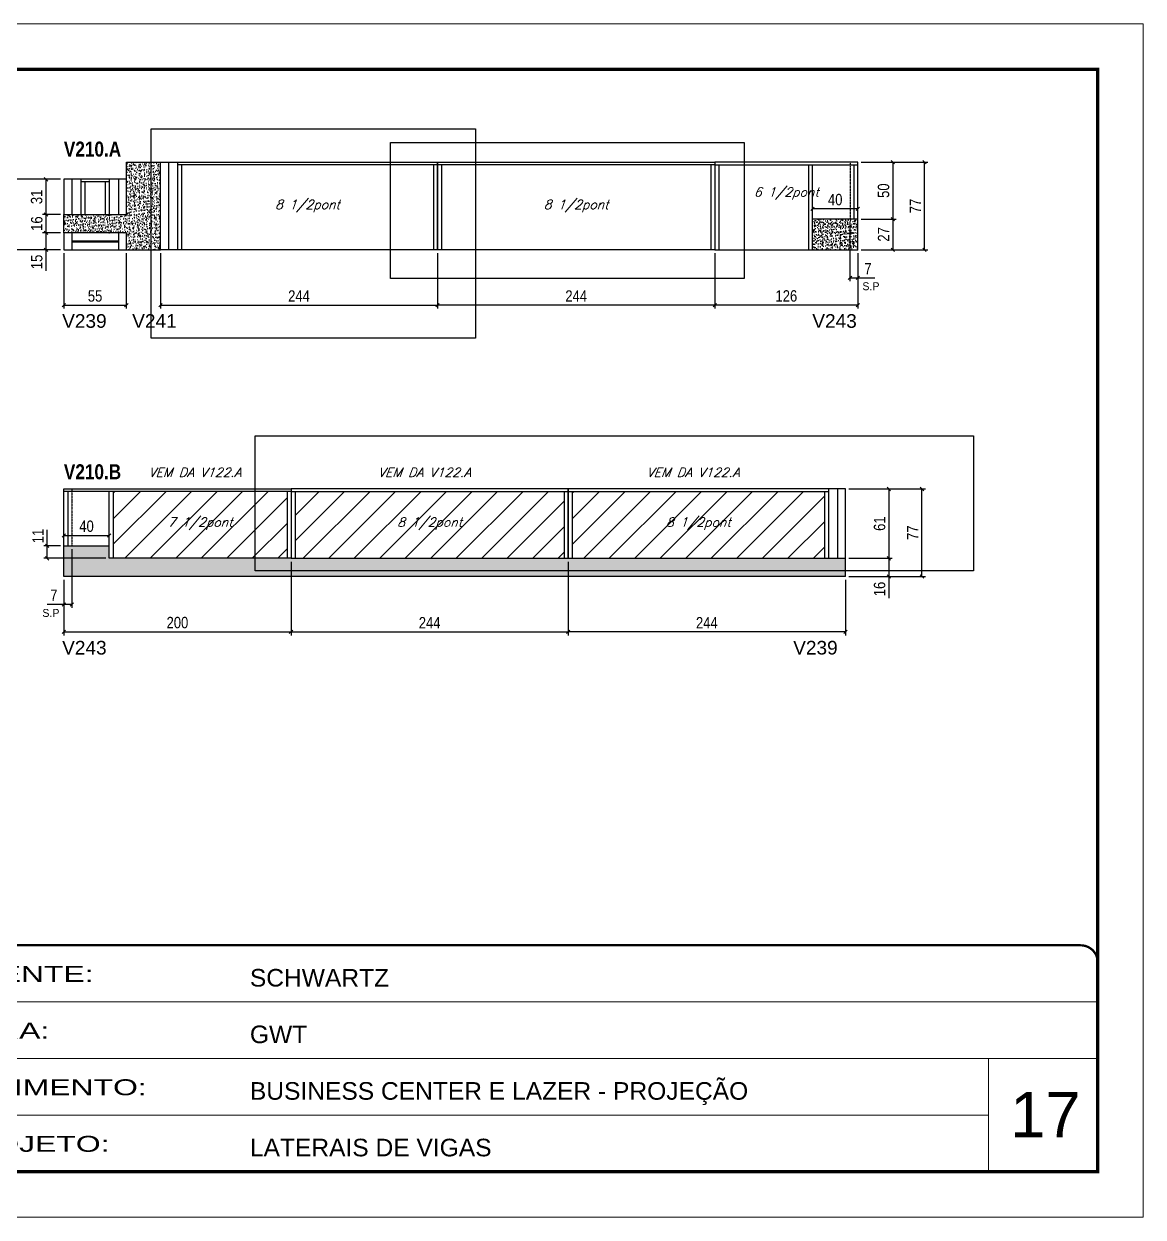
# Model space of a CAD drawing. Extents: x 2603 to 22413, y 1253 to 30260.
# Drawn here: x 3103 to 4088, y 24225 to 25275 of the extents above; entities that cross this region are included whole.
import ezdxf

# ---------------------------------------------------------------- set-up
doc = ezdxf.new("R2010")
doc.units = 0
for name, pattern in [('CONTINUO', [0]), ('DASHED', [0.75, 0.5, -0.25]), ('HIDDEN', [0.375, 0.25, -0.125])]:
    doc.linetypes.add(name, pattern=pattern)
for name, color, linetype in [('5', 5, 'Continuous'), ('COTA', 241, 'Continuous'), ('NOMENCLATURA', 7, 'Continuous'), ('Painéis', 200, 'Continuous'), ('SARR_2.2x7', 40, 'Continuous'), ('SARR_3.5x7', 81, 'Continuous'), ('texto', 7, 'Continuous')]:
    doc.layers.add(name, color=color, linetype=linetype)
for name, color, linetype, lineweight in [('CARIMBO', 255, 'Continuous', 9), ('Folhas', 255, 'Continuous', 9), ('Hachura', 251, 'Continuous', 9), ('SARRAFO DE PRESSAO', 251, 'DASHED', 9)]:
    doc.layers.add(name, color=color, linetype=linetype, lineweight=lineweight)
doc.styles.add('ARIAL', font='arial.ttf')
doc.styles.add('COTA TECNICA', font='techl___.ttf', dxfattribs={"height": 10})
doc.styles.add('Romans', font='romans.shx')
doc.styles.add('ROMAS860', font='ROMAS860.SHX')
doc.styles.get("Standard").update_dxf_attribs({"font": 'arial.ttf'})
doc.styles.add('TECNICA', font='techb___.ttf', dxfattribs={"height": 10})
doc.styles.add('Tecnologia', font='')
doc.styles.get('Tecnologia').set_extended_font_data('Forgotten Futurist')
doc.dimstyles.new('PAINEL', dxfattribs={"dimtxt": 10, "dimasz": 3, "dimexe": 3, "dimexo": 3, "dimgap": 3, "dimtad": 1, "dimdec": 1, "dimzin": 12, "dimdsep": 46, "dimtxsty": 'COTA TECNICA', "dimblk1": 'OBLIQUE', "dimblk2": 'OBLIQUE', "dimsah": 1, "dimcen": 0.9, "dimclrd": 4, "dimclre": 4, "dimclrt": 240, "dimadec": 1, "dimazin": 3, "dimtfac": 1, "dimtdec": 1, "dimtmove": 0, "dimatfit": 3, "dimfxl": 1, "dimtolj": 1, "dimtzin": 12, "dimarcsym": 0})
pattern_1 = [(50, (-126387.032, -5371.0305), (5.46554007, -0.47817257), [0.5715, -6.2865]), (355, (-126387.032, -5371.0305), (-1.05730264, 5.73170536), [0.4572, -5.02921753]), (100.4514447, (-126386.577, -5371.0704), (4.40823741, 5.25353256), [0.48570026, -5.34270734]), (46.1842, (-126387.032, -5369.5065), (8.13237123, -1.26126984), [0.85725, -9.42975]), (96.6355576, (-126386.3545, -5369.612), (7.122124, 7.42278374), [0.7285507, -8.01406824]), (351.184151, (-126387.032, -5369.5065), (7.122124, 7.42278374), [0.685799, -7.54379196]), (21, (-126386.27, -5369.8875), (4.54843174, -3.06795595), [0.5715, -6.2865]), (326, (-126386.27, -5369.8875), (1.85406085, 5.52563898), [0.4572, -5.0292]), (71.451445, (-126385.891, -5370.143), (6.40249258, 2.45768307), [0.48570026, -5.34269813]), (37.5, (-126387.0322, -5371.0305), (0.092658098, 2.536651166), [0, -4.96824, 0, -5.1054, 0, -5.04825]), (7.5, (-126387.0322, -5371.0305), (2.004589875, 3.005417245), [0, -2.91084, 0, -4.85394, 0, -1.92405]), (327.5, (-126388.7315, -5371.0305), (4.067717855, -0.17186232), [0, -1.905, 0, -5.9436, 0, -7.8867]), (317.5, (-126389.4935, -5371.0305), (4.44387544, 0.76279473), [0, -2.4765, 0, -3.94716, 0, -5.6007])]

# ---------------------------------------------------------------- blocks, each defined once
blk = doc.blocks.new('9999999999')
at = {"color": 30, "linetype": 'CONTINUO'}
for p, q in [((98564.6, 34379.6), (99584, 34379.6)), ((98564.6, 34329.8), (99488, 34329.8)), ((99584, 34329.8), (99488, 34329.8)), ((99488, 34329.8), (99488, 34230.2)), ((98564.6, 34280), (99488, 34280))]:
    blk.add_line(p, q, dxfattribs=at)
at = {"color": 30, "linetype": 'CONTINUO', "const_width": 2}
blk.add_lwpolyline([(99584, 34230.2), (99584, 34414.4, 0.414214), (99569, 34429.4), (98229, 34429.4, 0.414214), (98214, 34414.4), (98214, 34245.2, 0.414214), (98229, 34230.2), (99584, 34230.2)], format="xyb", dxfattribs=at)
at = {"layer": 'Folhas'}
blk.add_lwpolyline([(98139, 34190.2), (99624, 34190.2), (99624, 35240.2), (98139, 35240.2)], close=True, dxfattribs=at)
at = {"layer": 'Folhas', "color": 30, "const_width": 3}
blk.add_lwpolyline([(98214, 34230.2), (99584, 34230.2), (99584, 35200.2), (98214, 35200.2)], close=True, dxfattribs=at)
at = {"color": 7, "linetype": 'Continuous', "ltscale": 5, "style": 'ARIAL'}
for s, height, p in [('SCHWARTZ', 15.48, (98837.7, 34393.1)), ('GWT', 15.48, (98837.7, 34343.3)), ('BUSINESS CENTER E LAZER - PROJEÇÃO', 15.483, (98837.7, 34293.5)), ('LATERAIS DE VIGAS', 15.483, (98837.7, 34243.7))]:
    blk.add_text(s, height=height, dxfattribs=at).set_placement(p)
at = {"layer": 'Folhas', "color": 7, "style": 'Tecnologia', "width": 1.5}
for s, p in [('CLIENTE:', (98573.7, 34397.2)), ('OBRA:', (98573.7, 34347.3)), ('PAVIMENTO:', (98573.7, 34297.5)), ('PROJETO:', (98573.7, 34247.7))]:
    blk.add_text(s, height=14, dxfattribs=at).set_placement(p)
blk = doc.blocks.new('_Oblique')
at = {"color": 0, "linetype": 'ByBlock', "lineweight": -2}
blk.add_line((-0.5, -0.5), (0.5, 0.5), dxfattribs=at)
blk = doc.blocks.new('*D2815')
at = {"layer": 'COTA', "color": 4, "linetype": 'ByBlock', "lineweight": -2, "transparency": 16777216}
for p, q in [((3134.9, 25138.1), (3119.2, 25138.1)), ((3122.2, 25138.1), (3122.2, 25107.1)), ((3134.9, 25107.1), (3119.2, 25107.1))]:
    blk.add_line(p, q, dxfattribs=at)
at = {"layer": 'Defpoints', "color": 0, "linetype": 'ByBlock', "transparency": 16777216}
for p in [(3137.9, 25138.1), (3122.2, 25107.1), (3137.9, 25107.1)]:
    blk.add_point(p, dxfattribs=at)
at = {"layer": 'COTA', "color": 4, "linetype": 'ByBlock', "lineweight": -2, "transparency": 16777216, "xscale": 3, "yscale": 3, "zscale": 3}
for p, rotation in [((3122.2, 25138.1), 90), ((3122.2, 25107.1), 270)]:
    blk.add_blockref('_Oblique', p, dxfattribs=dict(at, rotation=rotation))
at = {"layer": 'COTA', "color": 240, "linetype": 'ByBlock', "transparency": 16777216, "insert": (3114, 25122.6), "char_height": 10, "attachment_point": 5, "rotation": 90, "style": 'COTA TECNICA'}
blk.add_mtext('\\A1;31', dxfattribs=at)
blk = doc.blocks.new('*D2816')
at = {"layer": 'COTA', "color": 4, "linetype": 'ByBlock', "lineweight": -2, "transparency": 16777216}
for p, q in [((3134.9, 25091.1), (3119.2, 25091.1)), ((3122.2, 25091.1), (3122.2, 25076.1)), ((3134.9, 25076.1), (3119.2, 25076.1)), ((3122.2, 25076.1), (3122.2, 25057.7))]:
    blk.add_line(p, q, dxfattribs=at)
at = {"layer": 'Defpoints', "color": 0, "linetype": 'ByBlock', "transparency": 16777216}
for p in [(3137.9, 25091.1), (3122.2, 25076.1), (3137.9, 25076.1)]:
    blk.add_point(p, dxfattribs=at)
at = {"layer": 'COTA', "color": 4, "linetype": 'ByBlock', "lineweight": -2, "transparency": 16777216, "xscale": 3, "yscale": 3, "zscale": 3}
for p, rotation in [((3122.2, 25091.1), 90), ((3122.2, 25076.1), 270)]:
    blk.add_blockref('_Oblique', p, dxfattribs=dict(at, rotation=rotation))
at = {"layer": 'COTA', "color": 240, "linetype": 'ByBlock', "transparency": 16777216, "insert": (3114.1, 25065.4), "char_height": 10, "attachment_point": 5, "rotation": 90, "style": 'COTA TECNICA'}
blk.add_mtext('\\A1;15', dxfattribs=at)
blk = doc.blocks.new('*D2817')
at = {"layer": 'COTA', "color": 4, "linetype": 'ByBlock', "lineweight": -2, "transparency": 16777216}
for p, q in [((3134.9, 25107.1), (3119.2, 25107.1)), ((3122.2, 25107.1), (3122.2, 25091.1)), ((3134.9, 25091.1), (3119.2, 25091.1))]:
    blk.add_line(p, q, dxfattribs=at)
at = {"layer": 'Defpoints', "color": 0, "linetype": 'ByBlock', "transparency": 16777216}
for p in [(3137.9, 25107.1), (3122.2, 25091.1), (3137.9, 25091.1)]:
    blk.add_point(p, dxfattribs=at)
at = {"layer": 'COTA', "color": 4, "linetype": 'ByBlock', "lineweight": -2, "transparency": 16777216, "xscale": 3, "yscale": 3, "zscale": 3}
for p, rotation in [((3122.2, 25107.1), 90), ((3122.2, 25091.1), 270)]:
    blk.add_blockref('_Oblique', p, dxfattribs=dict(at, rotation=rotation))
at = {"layer": 'COTA', "color": 240, "linetype": 'ByBlock', "transparency": 16777216, "insert": (3114.1, 25099.1), "char_height": 10, "attachment_point": 5, "rotation": 90, "style": 'COTA TECNICA'}
blk.add_mtext('\\A1;16', dxfattribs=at)
blk = doc.blocks.new('*D2818')
at = {"layer": 'COTA', "color": 4, "linetype": 'ByBlock', "lineweight": -2, "transparency": 16777216}
for p, q in [((3134.9, 25138.1), (3089.9, 25138.1)), ((3092.9, 25076.1), (3092.9, 25138.1)), ((3134.9, 25076.1), (3089.9, 25076.1))]:
    blk.add_line(p, q, dxfattribs=at)
at = {"layer": 'Defpoints', "color": 0, "linetype": 'ByBlock', "transparency": 16777216}
for p in [(3092.9, 25138.1), (3137.9, 25138.1), (3137.9, 25076.1)]:
    blk.add_point(p, dxfattribs=at)
at = {"layer": 'COTA', "color": 4, "linetype": 'ByBlock', "lineweight": -2, "transparency": 16777216, "xscale": 3, "yscale": 3, "zscale": 3}
for p, rotation in [((3092.9, 25138.1), 90), ((3092.9, 25076.1), 270)]:
    blk.add_blockref('_Oblique', p, dxfattribs=dict(at, rotation=rotation))
at = {"layer": 'COTA', "color": 240, "linetype": 'ByBlock', "transparency": 16777216, "insert": (3084.8, 25107.1), "char_height": 10, "attachment_point": 5, "rotation": 90, "style": 'COTA TECNICA'}
blk.add_mtext('\\A1;62', dxfattribs=at)
blk = doc.blocks.new('*D2851')
at = {"layer": 'COTA', "color": 4, "linetype": 'ByBlock', "lineweight": -2, "transparency": 16777216}
for p, q in [((3137.9, 25073.1), (3137.9, 25024.3)), ((3192.9, 25073.1), (3192.9, 25024.3)), ((3137.9, 25027.3), (3192.9, 25027.3))]:
    blk.add_line(p, q, dxfattribs=at)
at = {"layer": 'Defpoints', "color": 0, "linetype": 'ByBlock', "transparency": 16777216}
for p in [(3137.9, 25076.1), (3192.9, 25076.1), (3192.9, 25027.3)]:
    blk.add_point(p, dxfattribs=at)
at = {"layer": 'COTA', "color": 4, "linetype": 'ByBlock', "lineweight": -2, "transparency": 16777216, "xscale": 3, "yscale": 3, "zscale": 3, "rotation": 180}
blk.add_blockref('_Oblique', (3137.9, 25027.3), dxfattribs=at)
at = {"layer": 'COTA', "color": 4, "linetype": 'ByBlock', "lineweight": -2, "transparency": 16777216, "xscale": 3, "yscale": 3, "zscale": 3}
blk.add_blockref('_Oblique', (3192.9, 25027.3), dxfattribs=at)
at = {"layer": 'COTA', "color": 240, "linetype": 'ByBlock', "transparency": 16777216, "insert": (3165.4, 25035.4), "char_height": 10, "attachment_point": 5, "style": 'COTA TECNICA'}
blk.add_mtext('\\A1;55', dxfattribs=at)
blk = doc.blocks.new('*D2852')
at = {"layer": 'COTA', "color": 4, "linetype": 'ByBlock', "lineweight": -2, "transparency": 16777216}
for p, q in [((3222.9, 25073.1), (3222.9, 25024.3)), ((3466.9, 25073.1), (3466.9, 25024.3)), ((3222.9, 25027.3), (3466.9, 25027.3))]:
    blk.add_line(p, q, dxfattribs=at)
at = {"layer": 'Defpoints', "color": 0, "linetype": 'ByBlock', "transparency": 16777216}
for p in [(3222.9, 25076.1), (3466.9, 25076.1), (3466.9, 25027.3)]:
    blk.add_point(p, dxfattribs=at)
at = {"layer": 'COTA', "color": 4, "linetype": 'ByBlock', "lineweight": -2, "transparency": 16777216, "xscale": 3, "yscale": 3, "zscale": 3, "rotation": 180}
blk.add_blockref('_Oblique', (3222.9, 25027.3), dxfattribs=at)
at = {"layer": 'COTA', "color": 4, "linetype": 'ByBlock', "lineweight": -2, "transparency": 16777216, "xscale": 3, "yscale": 3, "zscale": 3}
blk.add_blockref('_Oblique', (3466.9, 25027.3), dxfattribs=at)
at = {"layer": 'COTA', "color": 240, "linetype": 'ByBlock', "transparency": 16777216, "insert": (3344.9, 25035.4), "char_height": 10, "attachment_point": 5, "style": 'COTA TECNICA'}
blk.add_mtext('\\A1;244', dxfattribs=at)
blk = doc.blocks.new('*D2853')
at = {"layer": 'COTA', "color": 4, "linetype": 'ByBlock', "lineweight": -2, "transparency": 16777216}
for p, q in [((3466.9, 25073.1), (3466.9, 25024.3)), ((3710.9, 25073.1), (3710.9, 25024.3)), ((3710.9, 25027.3), (3466.9, 25027.3))]:
    blk.add_line(p, q, dxfattribs=at)
at = {"layer": 'Defpoints', "color": 0, "linetype": 'ByBlock', "transparency": 16777216}
for p in [(3466.9, 25076.1), (3710.9, 25076.1), (3466.9, 25027.3)]:
    blk.add_point(p, dxfattribs=at)
at = {"layer": 'COTA', "color": 4, "linetype": 'ByBlock', "lineweight": -2, "transparency": 16777216, "xscale": 3, "yscale": 3, "zscale": 3, "rotation": 180}
blk.add_blockref('_Oblique', (3466.9, 25027.3), dxfattribs=at)
at = {"layer": 'COTA', "color": 4, "linetype": 'ByBlock', "lineweight": -2, "transparency": 16777216, "xscale": 3, "yscale": 3, "zscale": 3}
blk.add_blockref('_Oblique', (3710.9, 25027.3), dxfattribs=at)
at = {"layer": 'COTA', "color": 240, "linetype": 'ByBlock', "transparency": 16777216, "insert": (3588.9, 25035.4), "char_height": 10, "attachment_point": 5, "style": 'COTA TECNICA'}
blk.add_mtext('\\A1;244', dxfattribs=at)
blk = doc.blocks.new('*D533')
at = {"layer": 'COTA', "color": 4, "linetype": 'ByBlock', "lineweight": -2, "transparency": 16777216}
for p, q in [((3710.9, 25073.1), (3710.9, 25024.3)), ((3836.9, 25073.1), (3836.9, 25024.3)), ((3836.9, 25027.3), (3710.9, 25027.3))]:
    blk.add_line(p, q, dxfattribs=at)
at = {"layer": 'Defpoints', "color": 0, "linetype": 'ByBlock', "transparency": 16777216}
for p in [(3710.9, 25076.1), (3836.9, 25076.1), (3710.9, 25027.3)]:
    blk.add_point(p, dxfattribs=at)
at = {"layer": 'COTA', "color": 4, "linetype": 'ByBlock', "lineweight": -2, "transparency": 16777216, "xscale": 3, "yscale": 3, "zscale": 3, "rotation": 180}
blk.add_blockref('_Oblique', (3710.9, 25027.3), dxfattribs=at)
at = {"layer": 'COTA', "color": 4, "linetype": 'ByBlock', "lineweight": -2, "transparency": 16777216, "xscale": 3, "yscale": 3, "zscale": 3}
blk.add_blockref('_Oblique', (3836.9, 25027.3), dxfattribs=at)
at = {"layer": 'COTA', "color": 240, "linetype": 'ByBlock', "transparency": 16777216, "insert": (3773.9, 25035.4), "char_height": 10, "attachment_point": 5, "style": 'COTA TECNICA'}
blk.add_mtext('\\A1;126', dxfattribs=at)
blk = doc.blocks.new('*D2854')
at = {"layer": 'COTA', "color": 4, "linetype": 'ByBlock', "lineweight": -2, "transparency": 16777216}
for p, q in [((3796.9, 25106.1), (3796.9, 25115.1)), ((3836.9, 25112.1), (3796.9, 25112.1)), ((3836.9, 25106.1), (3836.9, 25115.1))]:
    blk.add_line(p, q, dxfattribs=at)
at = {"layer": 'Defpoints', "color": 0, "linetype": 'ByBlock', "transparency": 16777216}
for p in [(3796.9, 25112.1), (3796.9, 25103.1), (3836.9, 25103.1)]:
    blk.add_point(p, dxfattribs=at)
at = {"layer": 'COTA', "color": 4, "linetype": 'ByBlock', "lineweight": -2, "transparency": 16777216, "xscale": 3, "yscale": 3, "zscale": 3, "rotation": 180}
blk.add_blockref('_Oblique', (3796.9, 25112.1), dxfattribs=at)
at = {"layer": 'COTA', "color": 4, "linetype": 'ByBlock', "lineweight": -2, "transparency": 16777216, "xscale": 3, "yscale": 3, "zscale": 3}
blk.add_blockref('_Oblique', (3836.9, 25112.1), dxfattribs=at)
at = {"layer": 'COTA', "color": 240, "linetype": 'ByBlock', "transparency": 16777216, "insert": (3816.9, 25120.2), "char_height": 10, "attachment_point": 5, "style": 'COTA TECNICA'}
blk.add_mtext('\\A1;40', dxfattribs=at)
blk = doc.blocks.new('*D2855')
at = {"layer": 'COTA', "color": 4, "linetype": 'ByBlock', "lineweight": -2, "transparency": 16777216}
for p, q in [((3839.9, 25103.1), (3870.6, 25103.1)), ((3867.6, 25103.1), (3867.6, 25076.1)), ((3839.9, 25076.1), (3870.6, 25076.1))]:
    blk.add_line(p, q, dxfattribs=at)
at = {"layer": 'Defpoints', "color": 0, "linetype": 'ByBlock', "transparency": 16777216}
for p in [(3836.9, 25103.1), (3836.9, 25076.1), (3867.6, 25076.1)]:
    blk.add_point(p, dxfattribs=at)
at = {"layer": 'COTA', "color": 4, "linetype": 'ByBlock', "lineweight": -2, "transparency": 16777216, "xscale": 3, "yscale": 3, "zscale": 3}
for p, rotation in [((3867.6, 25103.1), 90), ((3867.6, 25076.1), 270)]:
    blk.add_blockref('_Oblique', p, dxfattribs=dict(at, rotation=rotation))
at = {"layer": 'COTA', "color": 240, "linetype": 'ByBlock', "transparency": 16777216, "insert": (3859.5, 25089.6), "char_height": 10, "attachment_point": 5, "rotation": 90, "style": 'COTA TECNICA'}
blk.add_mtext('\\A1;27', dxfattribs=at)
blk = doc.blocks.new('*D2856')
at = {"layer": 'COTA', "color": 4, "linetype": 'ByBlock', "lineweight": -2, "transparency": 16777216}
for p, q in [((3839.9, 25153.1), (3870.6, 25153.1)), ((3867.6, 25153.1), (3867.6, 25103.1)), ((3839.9, 25103.1), (3870.6, 25103.1))]:
    blk.add_line(p, q, dxfattribs=at)
at = {"layer": 'Defpoints', "color": 0, "linetype": 'ByBlock', "transparency": 16777216}
for p in [(3836.9, 25153.1), (3836.9, 25103.1), (3867.6, 25103.1)]:
    blk.add_point(p, dxfattribs=at)
at = {"layer": 'COTA', "color": 4, "linetype": 'ByBlock', "lineweight": -2, "transparency": 16777216, "xscale": 3, "yscale": 3, "zscale": 3}
for p, rotation in [((3867.6, 25153.1), 90), ((3867.6, 25103.1), 270)]:
    blk.add_blockref('_Oblique', p, dxfattribs=dict(at, rotation=rotation))
at = {"layer": 'COTA', "color": 240, "linetype": 'ByBlock', "transparency": 16777216, "insert": (3859.5, 25128.1), "char_height": 10, "attachment_point": 5, "rotation": 90, "style": 'COTA TECNICA'}
blk.add_mtext('\\A1;50', dxfattribs=at)
blk = doc.blocks.new('*D2857')
at = {"layer": 'COTA', "color": 4, "linetype": 'ByBlock', "lineweight": -2, "transparency": 16777216}
for p, q in [((3839.9, 25153.1), (3898.5, 25153.1)), ((3895.5, 25076.1), (3895.5, 25153.1)), ((3839.9, 25076.1), (3898.5, 25076.1))]:
    blk.add_line(p, q, dxfattribs=at)
at = {"layer": 'Defpoints', "color": 0, "linetype": 'ByBlock', "transparency": 16777216}
for p in [(3836.9, 25153.1), (3895.5, 25153.1), (3836.9, 25076.1)]:
    blk.add_point(p, dxfattribs=at)
at = {"layer": 'COTA', "color": 4, "linetype": 'ByBlock', "lineweight": -2, "transparency": 16777216, "xscale": 3, "yscale": 3, "zscale": 3}
for p, rotation in [((3895.5, 25153.1), 90), ((3895.5, 25076.1), 270)]:
    blk.add_blockref('_Oblique', p, dxfattribs=dict(at, rotation=rotation))
at = {"layer": 'COTA', "color": 240, "linetype": 'ByBlock', "transparency": 16777216, "insert": (3887.5, 25114.6), "char_height": 10, "attachment_point": 5, "rotation": 90, "style": 'COTA TECNICA'}
blk.add_mtext('\\A1;77', dxfattribs=at)
blk = doc.blocks.new('*D2858')
at = {"layer": 'COTA', "color": 4, "linetype": 'ByBlock', "lineweight": -2, "transparency": 16777216}
for p, q in [((3829.9, 25100.1), (3829.9, 25048.5)), ((3836.9, 25073.1), (3836.9, 25048.5)), ((3829.9, 25051.5), (3836.9, 25051.5)), ((3836.9, 25051.5), (3851.7, 25051.5))]:
    blk.add_line(p, q, dxfattribs=at)
at = {"layer": 'Defpoints', "color": 0, "linetype": 'ByBlock', "transparency": 16777216}
for p in [(3829.9, 25103.1), (3836.9, 25076.1), (3836.9, 25051.5)]:
    blk.add_point(p, dxfattribs=at)
at = {"layer": 'COTA', "color": 4, "linetype": 'ByBlock', "lineweight": -2, "transparency": 16777216, "xscale": 3, "yscale": 3, "zscale": 3, "rotation": 180}
blk.add_blockref('_Oblique', (3829.9, 25051.5), dxfattribs=at)
at = {"layer": 'COTA', "color": 4, "linetype": 'ByBlock', "lineweight": -2, "transparency": 16777216, "xscale": 3, "yscale": 3, "zscale": 3}
blk.add_blockref('_Oblique', (3836.9, 25051.5), dxfattribs=at)
at = {"layer": 'COTA', "color": 240, "linetype": 'ByBlock', "transparency": 16777216, "insert": (3845.8, 25059.5), "char_height": 10, "attachment_point": 5, "style": 'COTA TECNICA'}
blk.add_mtext('\\A1;7', dxfattribs=at)
blk = doc.blocks.new('*D2859')
at = {"layer": 'COTA', "color": 4, "linetype": 'ByBlock', "lineweight": -2, "transparency": 16777216}
for p, q in [((3581.9, 24801.6), (3581.9, 24736.8)), ((3825.9, 24785.6), (3825.9, 24736.8)), ((3825.9, 24739.8), (3581.9, 24739.8))]:
    blk.add_line(p, q, dxfattribs=at)
at = {"layer": 'Defpoints', "color": 0, "linetype": 'ByBlock', "transparency": 16777216}
for p in [(3581.9, 24804.6), (3825.9, 24788.6), (3581.9, 24739.8)]:
    blk.add_point(p, dxfattribs=at)
at = {"layer": 'COTA', "color": 4, "linetype": 'ByBlock', "lineweight": -2, "transparency": 16777216, "xscale": 3, "yscale": 3, "zscale": 3, "rotation": 180}
blk.add_blockref('_Oblique', (3581.9, 24739.8), dxfattribs=at)
at = {"layer": 'COTA', "color": 4, "linetype": 'ByBlock', "lineweight": -2, "transparency": 16777216, "xscale": 3, "yscale": 3, "zscale": 3}
blk.add_blockref('_Oblique', (3825.9, 24739.8), dxfattribs=at)
at = {"layer": 'COTA', "color": 240, "linetype": 'ByBlock', "transparency": 16777216, "insert": (3703.9, 24747.9), "char_height": 10, "attachment_point": 5, "style": 'COTA TECNICA'}
blk.add_mtext('\\A1;244', dxfattribs=at)
blk = doc.blocks.new('*D2860')
at = {"layer": 'COTA', "color": 4, "linetype": 'ByBlock', "lineweight": -2, "transparency": 16777216}
for p, q in [((3337.9, 24801.6), (3337.9, 24736.8)), ((3581.9, 24801.6), (3581.9, 24736.8)), ((3337.9, 24739.8), (3581.9, 24739.8))]:
    blk.add_line(p, q, dxfattribs=at)
at = {"layer": 'Defpoints', "color": 0, "linetype": 'ByBlock', "transparency": 16777216}
for p in [(3337.9, 24804.6), (3581.9, 24804.6), (3581.9, 24739.8)]:
    blk.add_point(p, dxfattribs=at)
at = {"layer": 'COTA', "color": 4, "linetype": 'ByBlock', "lineweight": -2, "transparency": 16777216, "xscale": 3, "yscale": 3, "zscale": 3, "rotation": 180}
blk.add_blockref('_Oblique', (3337.9, 24739.8), dxfattribs=at)
at = {"layer": 'COTA', "color": 4, "linetype": 'ByBlock', "lineweight": -2, "transparency": 16777216, "xscale": 3, "yscale": 3, "zscale": 3}
blk.add_blockref('_Oblique', (3581.9, 24739.8), dxfattribs=at)
at = {"layer": 'COTA', "color": 240, "linetype": 'ByBlock', "transparency": 16777216, "insert": (3459.9, 24747.9), "char_height": 10, "attachment_point": 5, "style": 'COTA TECNICA'}
blk.add_mtext('\\A1;244', dxfattribs=at)
blk = doc.blocks.new('*D534')
at = {"layer": 'COTA', "color": 4, "linetype": 'ByBlock', "lineweight": -2, "transparency": 16777216}
for p, q in [((3337.9, 24801.6), (3337.9, 24736.8)), ((3137.9, 24785.6), (3137.9, 24736.8)), ((3137.9, 24739.8), (3337.9, 24739.8))]:
    blk.add_line(p, q, dxfattribs=at)
at = {"layer": 'Defpoints', "color": 0, "linetype": 'ByBlock', "transparency": 16777216}
for p in [(3337.9, 24804.6), (3137.9, 24788.6), (3337.9, 24739.8)]:
    blk.add_point(p, dxfattribs=at)
at = {"layer": 'COTA', "color": 4, "linetype": 'ByBlock', "lineweight": -2, "transparency": 16777216, "xscale": 3, "yscale": 3, "zscale": 3, "rotation": 180}
blk.add_blockref('_Oblique', (3137.9, 24739.8), dxfattribs=at)
at = {"layer": 'COTA', "color": 4, "linetype": 'ByBlock', "lineweight": -2, "transparency": 16777216, "xscale": 3, "yscale": 3, "zscale": 3}
blk.add_blockref('_Oblique', (3337.9, 24739.8), dxfattribs=at)
at = {"layer": 'COTA', "color": 240, "linetype": 'ByBlock', "transparency": 16777216, "insert": (3237.9, 24748), "char_height": 10, "attachment_point": 5, "style": 'COTA TECNICA'}
blk.add_mtext('\\A1;200', dxfattribs=at)
blk = doc.blocks.new('*D2861')
at = {"layer": 'COTA', "color": 4, "linetype": 'ByBlock', "lineweight": -2, "transparency": 16777216}
for p, q in [((3137.9, 24818.6), (3137.9, 24827.7)), ((3137.9, 24824.7), (3177.9, 24824.7)), ((3177.9, 24818.6), (3177.9, 24827.7))]:
    blk.add_line(p, q, dxfattribs=at)
at = {"layer": 'Defpoints', "color": 0, "linetype": 'ByBlock', "transparency": 16777216}
for p in [(3177.9, 24824.7), (3137.9, 24815.6), (3177.9, 24815.6)]:
    blk.add_point(p, dxfattribs=at)
at = {"layer": 'COTA', "color": 4, "linetype": 'ByBlock', "lineweight": -2, "transparency": 16777216, "xscale": 3, "yscale": 3, "zscale": 3, "rotation": 180}
blk.add_blockref('_Oblique', (3137.9, 24824.7), dxfattribs=at)
at = {"layer": 'COTA', "color": 4, "linetype": 'ByBlock', "lineweight": -2, "transparency": 16777216, "xscale": 3, "yscale": 3, "zscale": 3}
blk.add_blockref('_Oblique', (3177.9, 24824.7), dxfattribs=at)
at = {"layer": 'COTA', "color": 240, "linetype": 'ByBlock', "transparency": 16777216, "insert": (3157.9, 24832.8), "char_height": 10, "attachment_point": 5, "style": 'COTA TECNICA'}
blk.add_mtext('\\A1;40', dxfattribs=at)
blk = doc.blocks.new('*D2862')
at = {"layer": 'COTA', "color": 4, "linetype": 'ByBlock', "lineweight": -2, "transparency": 16777216}
for p, q in [((3144.9, 24812.6), (3144.9, 24761)), ((3137.9, 24785.6), (3137.9, 24761)), ((3137.9, 24764), (3123.2, 24764)), ((3144.9, 24764), (3137.9, 24764))]:
    blk.add_line(p, q, dxfattribs=at)
at = {"layer": 'Defpoints', "color": 0, "linetype": 'ByBlock', "transparency": 16777216}
for p in [(3144.9, 24815.6), (3137.9, 24788.6), (3137.9, 24764)]:
    blk.add_point(p, dxfattribs=at)
at = {"layer": 'COTA', "color": 4, "linetype": 'ByBlock', "lineweight": -2, "transparency": 16777216, "xscale": 3, "yscale": 3, "zscale": 3, "rotation": 180}
blk.add_blockref('_Oblique', (3137.9, 24764), dxfattribs=at)
at = {"layer": 'COTA', "color": 4, "linetype": 'ByBlock', "lineweight": -2, "transparency": 16777216, "xscale": 3, "yscale": 3, "zscale": 3}
blk.add_blockref('_Oblique', (3144.9, 24764), dxfattribs=at)
at = {"layer": 'COTA', "color": 240, "linetype": 'ByBlock', "transparency": 16777216, "insert": (3129.1, 24772.1), "char_height": 10, "attachment_point": 5, "style": 'COTA TECNICA'}
blk.add_mtext('\\A1;7', dxfattribs=at)
blk = doc.blocks.new('*D2863')
at = {"layer": 'COTA', "color": 4, "linetype": 'ByBlock', "lineweight": -2, "transparency": 16777216}
for p, q in [((3123.2, 24815.6), (3123.2, 24829.7)), ((3134.9, 24815.6), (3120.2, 24815.6)), ((3123.2, 24804.6), (3123.2, 24815.6)), ((3174.9, 24804.6), (3120.2, 24804.6))]:
    blk.add_line(p, q, dxfattribs=at)
at = {"layer": 'Defpoints', "color": 0, "linetype": 'ByBlock', "transparency": 16777216}
for p in [(3123.2, 24815.6), (3137.9, 24815.6), (3177.9, 24804.6)]:
    blk.add_point(p, dxfattribs=at)
at = {"layer": 'COTA', "color": 4, "linetype": 'ByBlock', "lineweight": -2, "transparency": 16777216, "xscale": 3, "yscale": 3, "zscale": 3}
for p, rotation in [((3123.2, 24815.6), 90), ((3123.2, 24804.6), 270)]:
    blk.add_blockref('_Oblique', p, dxfattribs=dict(at, rotation=rotation))
at = {"layer": 'COTA', "color": 240, "linetype": 'ByBlock', "transparency": 16777216, "insert": (3115.2, 24824.2), "char_height": 10, "attachment_point": 5, "rotation": 90, "style": 'COTA TECNICA'}
blk.add_mtext('\\A1;11', dxfattribs=at)
blk = doc.blocks.new('*D2864')
at = {"layer": 'COTA', "color": 4, "linetype": 'ByBlock', "lineweight": -2, "transparency": 16777216}
for p, q in [((3828.9, 24865.6), (3867.1, 24865.6)), ((3864.1, 24865.6), (3864.1, 24804.6)), ((3828.9, 24804.6), (3867.1, 24804.6))]:
    blk.add_line(p, q, dxfattribs=at)
at = {"layer": 'Defpoints', "color": 0, "linetype": 'ByBlock', "transparency": 16777216}
for p in [(3825.9, 24865.6), (3825.9, 24804.6), (3864.1, 24804.6)]:
    blk.add_point(p, dxfattribs=at)
at = {"layer": 'COTA', "color": 4, "linetype": 'ByBlock', "lineweight": -2, "transparency": 16777216, "xscale": 3, "yscale": 3, "zscale": 3}
for p, rotation in [((3864.1, 24865.6), 90), ((3864.1, 24804.6), 270)]:
    blk.add_blockref('_Oblique', p, dxfattribs=dict(at, rotation=rotation))
at = {"layer": 'COTA', "color": 240, "linetype": 'ByBlock', "transparency": 16777216, "insert": (3856, 24835.1), "char_height": 10, "attachment_point": 5, "rotation": 90, "style": 'COTA TECNICA'}
blk.add_mtext('\\A1;61', dxfattribs=at)
blk = doc.blocks.new('*D2865')
at = {"layer": 'COTA', "color": 4, "linetype": 'ByBlock', "lineweight": -2, "transparency": 16777216}
for p, q in [((3828.9, 24804.6), (3867.1, 24804.6)), ((3864.1, 24804.6), (3864.1, 24788.6)), ((3828.9, 24788.6), (3867.1, 24788.6)), ((3864.1, 24788.6), (3864.1, 24769.6))]:
    blk.add_line(p, q, dxfattribs=at)
at = {"layer": 'Defpoints', "color": 0, "linetype": 'ByBlock', "transparency": 16777216}
for p in [(3825.9, 24804.6), (3825.9, 24788.6), (3864.1, 24788.6)]:
    blk.add_point(p, dxfattribs=at)
at = {"layer": 'COTA', "color": 4, "linetype": 'ByBlock', "lineweight": -2, "transparency": 16777216, "xscale": 3, "yscale": 3, "zscale": 3}
for p, rotation in [((3864.1, 24804.6), 90), ((3864.1, 24788.6), 270)]:
    blk.add_blockref('_Oblique', p, dxfattribs=dict(at, rotation=rotation))
at = {"layer": 'COTA', "color": 240, "linetype": 'ByBlock', "transparency": 16777216, "insert": (3856, 24777.6), "char_height": 10, "attachment_point": 5, "rotation": 90, "style": 'COTA TECNICA'}
blk.add_mtext('\\A1;16', dxfattribs=at)
blk = doc.blocks.new('*D2866')
at = {"layer": 'COTA', "color": 4, "linetype": 'ByBlock', "lineweight": -2, "transparency": 16777216}
for p, q in [((3828.9, 24865.6), (3896.3, 24865.6)), ((3893.3, 24788.6), (3893.3, 24865.6)), ((3828.9, 24788.6), (3896.3, 24788.6))]:
    blk.add_line(p, q, dxfattribs=at)
at = {"layer": 'Defpoints', "color": 0, "linetype": 'ByBlock', "transparency": 16777216}
for p in [(3825.9, 24865.6), (3893.3, 24865.6), (3825.9, 24788.6)]:
    blk.add_point(p, dxfattribs=at)
at = {"layer": 'COTA', "color": 4, "linetype": 'ByBlock', "lineweight": -2, "transparency": 16777216, "xscale": 3, "yscale": 3, "zscale": 3}
for p, rotation in [((3893.3, 24865.6), 90), ((3893.3, 24788.6), 270)]:
    blk.add_blockref('_Oblique', p, dxfattribs=dict(at, rotation=rotation))
at = {"layer": 'COTA', "color": 240, "linetype": 'ByBlock', "transparency": 16777216, "insert": (3885.2, 24827.1), "char_height": 10, "attachment_point": 5, "rotation": 90, "style": 'COTA TECNICA'}
blk.add_mtext('\\A1;77', dxfattribs=at)

msp = doc.modelspace()

# ---------------------------------------------------------------- hatches: boundary and pattern name
at = {"layer": 'COTA', "linetype": 'ByBlock'}
h = msp.add_hatch(dxfattribs=at)
h.set_pattern_fill('AR-CONC', color=256, scale=0.03)
h.set_pattern_definition([(50, (-126453.69, -5371.0305), (5.46554007, -0.47817257), [0.5715, -6.2865]), (355, (-126453.69, -5371.0305), (-1.05730264, 5.73170536), [0.4572, -5.02921753]), (100.4514447, (-126453.235, -5371.0704), (4.40823741, 5.25353256), [0.48570026, -5.34270734]), (46.1842, (-126453.69, -5369.5065), (8.13237123, -1.26126984), [0.85725, -9.42975]), (96.6355576, (-126453.0125, -5369.612), (7.122124, 7.42278374), [0.7285507, -8.01406824]), (351.184151, (-126453.69, -5369.5065), (7.122124, 7.42278374), [0.685799, -7.54379196]), (21, (-126452.928, -5369.8875), (4.54843174, -3.06795595), [0.5715, -6.2865]), (326, (-126452.928, -5369.8875), (1.85406085, 5.52563898), [0.4572, -5.0292]), (71.451445, (-126452.549, -5370.143), (6.40249258, 2.45768307), [0.48570026, -5.34269813]), (37.5, (-126453.6902, -5371.0305), (0.092658098, 2.536651166), [0, -4.96824, 0, -5.1054, 0, -5.04825]), (7.5, (-126453.6902, -5371.0305), (2.004589875, 3.005417245), [0, -2.91084, 0, -4.85394, 0, -1.92405]), (327.5, (-126455.3895, -5371.0305), (4.067717855, -0.17186232), [0, -1.905, 0, -5.9436, 0, -7.8867]), (317.5, (-126456.1515, -5371.0305), (4.44387544, 0.76279473), [0, -2.4765, 0, -3.94716, 0, -5.6007])])
h.paths.add_polyline_path([(3192.93, 25107.09), (3137.93, 25107.09), (3137.93, 25091.09), (3192.93, 25091.09), (3192.93, 25076.09), (3222.93, 25076.09), (3222.93, 25153.09), (3192.93, 25153.09), (3192.93, 25138.09)])
h = msp.add_hatch(dxfattribs=at)
h.set_pattern_fill('AR-CONC', color=256, scale=0.03)
h.set_pattern_definition(pattern_1)
h.paths.add_polyline_path([(3796.93, 25103.09), (3796.93, 25076.09), (3836.93, 25076.09), (3836.93, 25103.09)])
h = msp.add_hatch(dxfattribs=at)
h.set_pattern_fill('AR-CONC', color=256, scale=0.03)
h.set_pattern_definition(pattern_1)
h.paths.add_polyline_path([(3825.93, 24788.61), (3825.93, 24804.61), (3581.93, 24804.61), (3337.93, 24804.61), (3177.93, 24804.61), (3177.93, 24815.61), (3137.93, 24815.61), (3137.93, 24788.61)])
at = {"layer": 'Hachura', "linetype": 'ByBlock'}
h = msp.add_hatch(dxfattribs=at)
h.set_pattern_fill('ANSI31', color=256, scale=5)
h.set_pattern_definition([(45, (-126418.031, -5371.03), (-11.2253202, 11.2253202), [])])
h.paths.add_polyline_path([(3181.43, 24863.41), (3181.43, 24804.61), (3334.43, 24804.61), (3334.43, 24863.41)])
h.paths.add_polyline_path([(3578.43, 24804.61), (3578.43, 24863.41), (3341.43, 24863.41), (3341.43, 24804.61)])
h.paths.add_polyline_path([(3585.43, 24804.61), (3807.43, 24804.61), (3807.43, 24863.41), (3585.43, 24863.41)])

# ---------------------------------------------------------------- linework, layer by layer
at = {"layer": 'COTA', "linetype": 'ByBlock'}
for p, q in [((3192.93, 25138.09), (3192.93, 25153.09)), ((3192.93, 25153.09), (3222.93, 25153.09)), ((3796.93, 25103.09), (3796.93, 25150.89)), ((3137.93, 25091.09), (3137.93, 25107.09)), ((3836.93, 25076.09), (3836.93, 25103.09)), ((3192.93, 25076.09), (3222.93, 25076.09)), ((3796.93, 25076.09), (3836.93, 25076.09)), ((3177.93, 24815.61), (3177.93, 24863.41)), ((3137.93, 24788.61), (3137.93, 24815.61)), ((3825.93, 24788.61), (3825.93, 24804.61)), ((3825.93, 24788.61), (3137.93, 24788.61))]:
    msp.add_line(p, q, dxfattribs=at)
at = {"layer": 'COTA'}
for points in [[(3214.79, 25182.49), (3500.31, 25182.49), (3500.31, 24998.38), (3214.79, 24998.38)], [(3425.45, 25170.56), (3736.83, 25170.56), (3736.83, 25050.9), (3425.45, 25050.9)], [(3306.38, 24912.4), (3938.77, 24912.4), (3938.77, 24793.46), (3306.38, 24793.46)]]:
    msp.add_lwpolyline(points, close=True, dxfattribs=at)
at = {"layer": 'Painéis', "linetype": 'Continuous'}
for p, q in [((3836.93, 25153.09), (3710.93, 25153.09)), ((3710.93, 25153.09), (3710.93, 25076.09)), ((3836.93, 25103.09), (3836.93, 25153.09)), ((3796.93, 25076.09), (3796.93, 25103.09)), ((3836.93, 25103.09), (3796.93, 25103.09)), ((3710.93, 25076.09), (3796.93, 25076.09)), ((3137.93, 24865.61), (3337.93, 24865.61)), ((3137.93, 24815.61), (3137.93, 24865.61)), ((3337.93, 24865.61), (3337.93, 24804.61)), ((3137.93, 24815.61), (3177.93, 24815.61)), ((3177.93, 24804.61), (3177.93, 24815.61)), ((3337.93, 24804.61), (3177.93, 24804.61))]:
    msp.add_line(p, q, dxfattribs=at)
for points in [[(3222.93, 25153.09), (3466.93, 25153.09), (3466.93, 25076.09), (3222.93, 25076.09)], [(3466.93, 25153.09), (3710.93, 25153.09), (3710.93, 25076.09), (3466.93, 25076.09)], [(3137.93, 25107.09), (3192.93, 25107.09), (3192.93, 25138.09), (3137.93, 25138.09)], [(3137.93, 25076.09), (3192.93, 25076.09), (3192.93, 25091.09), (3137.93, 25091.09)], [(3581.93, 24865.61), (3337.93, 24865.61), (3337.93, 24804.61), (3581.93, 24804.61)], [(3825.93, 24865.61), (3581.93, 24865.61), (3581.93, 24804.61), (3825.93, 24804.61)]]:
    msp.add_lwpolyline(points, close=True, dxfattribs=at)
at = {"layer": 'SARR_2.2x7', "linetype": 'Continuous'}
for p, q in [((3229.93, 25153.09), (3229.93, 25076.09)), ((3466.93, 25150.89), (3237.93, 25150.89)), ((3710.93, 25150.89), (3466.93, 25150.89)), ((3710.93, 25150.89), (3836.93, 25150.89)), ((3144.93, 25138.09), (3144.93, 25107.09)), ((3185.93, 25138.09), (3185.93, 25107.09)), ((3177.93, 25135.89), (3152.93, 25135.89)), ((3144.93, 25091.09), (3144.93, 25076.09)), ((3185.93, 25091.09), (3185.93, 25076.09)), ((3144.93, 25084.09), (3185.93, 25084.09)), ((3144.93, 25083.09), (3185.93, 25083.09)), ((3818.93, 24865.61), (3818.93, 24804.61)), ((3337.93, 24863.41), (3137.93, 24863.41)), ((3337.93, 24863.41), (3581.93, 24863.41)), ((3581.93, 24863.41), (3810.93, 24863.41))]:
    msp.add_line(p, q, dxfattribs=at)
at = {"layer": 'SARR_2.2x7', "linetype": 'HIDDEN'}
for p, q in [((3829.93, 25153.09), (3829.93, 25103.09)), ((3144.93, 24865.61), (3144.93, 24815.61))]:
    msp.add_line(p, q, dxfattribs=at)
at = {"layer": 'SARR_3.5x7'}
for p, q in [((3237.93, 25153.09), (3237.93, 25076.09)), ((3241.43, 25150.89), (3241.43, 25076.09)), ((3463.43, 25150.89), (3463.43, 25076.09)), ((3470.43, 25150.89), (3470.43, 25076.09)), ((3707.43, 25150.89), (3707.43, 25076.09)), ((3714.43, 25150.89), (3714.43, 25076.09)), ((3793.43, 25150.89), (3793.43, 25076.09)), ((3833.43, 25150.89), (3833.43, 25103.09)), ((3152.93, 25138.09), (3152.93, 25107.09)), ((3177.93, 25138.09), (3177.93, 25107.09)), ((3156.43, 25135.89), (3156.43, 25107.09)), ((3174.43, 25135.89), (3174.43, 25107.09)), ((3810.93, 24865.61), (3810.93, 24804.61)), ((3141.43, 24863.41), (3141.43, 24815.61)), ((3181.43, 24863.41), (3181.43, 24804.61)), ((3334.43, 24863.41), (3334.43, 24804.61)), ((3341.43, 24863.41), (3341.43, 24804.61)), ((3578.43, 24863.41), (3578.43, 24804.61)), ((3585.43, 24863.41), (3585.43, 24804.61)), ((3807.43, 24863.41), (3807.43, 24804.61))]:
    msp.add_line(p, q, dxfattribs=at)

# ---------------------------------------------------------------- block references
at = {"layer": 'SARRAFO DE PRESSAO', "color": 6, "linetype": 'ByBlock'}
msp.add_blockref('9999999999', (-95536.01, -9965.33), dxfattribs=at)

# ---------------------------------------------------------------- texts
at = {"layer": '5', "linetype": 'Continuous'}
for s, p in [('V239', (3136.43, 25007.43)), ('V241', (3198.08, 25007.43)), ('V243', (3796.75, 25007.43)), ('V243', (3136.43, 24719.95)), ('V239', (3779.93, 24719.95))]:
    msp.add_text(s, height=12, rotation=359.99996, dxfattribs=at).set_placement(p)
at = {"layer": 'CARIMBO', "style": 'ARIAL'}
msp.add_text('17', height=40, dxfattribs=at).set_placement((3970.83, 24295.02))
at = {"layer": 'NOMENCLATURA', "style": 'TECNICA'}
for s, p in [('V210.A', (3137.93, 25158.09)), ('V210.B', (3137.93, 24874.13))]:
    msp.add_text(s, height=13.2, dxfattribs=at).set_placement(p)
at = {"layer": 'texto', "color": 2, "char_height": 8, "attachment_point": 5, "style": 'Romans'}
for s, insert in [('{\\Q19;\\C256;6 1/2pont}', (3773.93, 25125.55)), ('{\\Q19;\\C256;8 1/2pont}', (3352.43, 25114.59)), ('{\\Q19;\\C256;8 1/2pont}', (3588.93, 25114.59)), ('{\\Q19;\\C256;VEM DA V122.A}', (3253.27, 24880.23)), ('{\\Q19;\\C256;VEM DA V122.A}', (3455.27, 24880.23)), ('{\\Q19;\\C256;VEM DA V122.A}', (3691.77, 24880.23)), ('{\\Q19;\\C256;7 1/2pont}', (3257.93, 24835.11)), ('{\\Q19;\\C256;8 1/2pont}', (3459.93, 24835.11)), ('{\\Q19;\\C256;8 1/2pont}', (3696.43, 24835.11))]:
    msp.add_mtext(s, dxfattribs=dict(at, insert=insert))
at = {"layer": 'texto', "color": 4, "char_height": 7, "attachment_point": 5, "style": 'ROMAS860'}
for insert in [(3848.34, 25043.96), (3126.52, 24756.48)]:
    msp.add_mtext('S.P', dxfattribs=dict(at, insert=insert))

# ---------------------------------------------------------------- dimensions: what is measured, and where the dimension line sits
at = {"layer": 'COTA', "linetype": 'ByBlock'}
for base, p1, p2, angle, picture, middle in [((3867.6, 25103.09), (3836.93, 25153.09), (3836.93, 25103.09), 90, '*D2856', (3859.49, 25128.09)), ((3895.54, 25153.09), (3836.93, 25076.09), (3836.93, 25153.09), 90, '*D2857', (3887.47, 25114.59)), ((3092.87, 25138.09), (3137.93, 25076.09), (3137.93, 25138.09), 90, '*D2818', (3084.76, 25107.09)), ((3122.24, 25107.09), (3137.93, 25138.09), (3137.93, 25107.09), 90, '*D2815', (3114.02, 25122.59)), ((3867.6, 25076.09), (3836.93, 25103.09), (3836.93, 25076.09), 90, '*D2855', (3859.53, 25089.59)), ((3122.24, 25076.09), (3137.93, 25091.09), (3137.93, 25076.09), 90, '*D2816', (3114.13, 25065.4)), ((3864.14, 24804.61), (3825.93, 24865.61), (3825.93, 24804.61), 90, '*D2864', (3856.04, 24835.11)), ((3893.32, 24865.61), (3825.93, 24788.61), (3825.93, 24865.61), 90, '*D2866', (3885.25, 24827.11)), ((3177.93, 24824.65), (3137.93, 24815.61), (3177.93, 24815.61), 180, '*D2861', (3157.93, 24832.76)), ((3123.22, 24815.61), (3177.93, 24804.61), (3137.93, 24815.61), 90, '*D2863', (3115.16, 24824.16)), ((3137.93, 24763.98), (3144.93, 24815.61), (3137.93, 24788.61), 180, '*D2862', (3129.06, 24772.05)), ((3337.93, 24739.85), (3137.93, 24788.61), (3337.93, 24804.61), 180, '*D534', (3237.93, 24747.95)), ((3581.93, 24739.85), (3337.93, 24804.61), (3581.93, 24804.61), 180, '*D2860', (3459.93, 24747.92)), ((3581.93, 24739.85), (3825.93, 24788.61), (3581.93, 24804.61), 180, '*D2859', (3703.93, 24747.92)), ((3864.14, 24788.61), (3825.93, 24804.61), (3825.93, 24788.61), 90, '*D2865', (3856.04, 24777.61))]:
    dim = msp.add_linear_dim(base=base, p1=p1, p2=p2, angle=angle, dimstyle='PAINEL', dxfattribs=at)
    dim.commit()
    dim.dimension.update_dxf_attribs({"geometry": picture, "text_midpoint": middle})
for base, p1, p2, picture, middle in [((3796.93, 25112.13), (3836.93, 25103.09), (3796.93, 25103.09), '*D2854', (3816.93, 25120.23)), ((3836.93, 25051.45), (3829.93, 25103.09), (3836.93, 25076.09), '*D2858', (3845.79, 25059.53)), ((3192.93, 25027.32), (3137.93, 25076.09), (3192.93, 25076.09), '*D2851', (3165.43, 25035.43)), ((3466.93, 25027.32), (3222.93, 25076.09), (3466.93, 25076.09), '*D2852', (3344.93, 25035.4)), ((3466.93, 25027.32), (3710.93, 25076.09), (3466.93, 25076.09), '*D2853', (3588.93, 25035.4)), ((3710.93, 25027.32), (3836.93, 25076.09), (3710.93, 25076.09), '*D533', (3773.93, 25035.43))]:
    dim = msp.add_linear_dim(base=base, p1=p1, p2=p2, dimstyle='PAINEL', dxfattribs=at)
    dim.commit()
    dim.dimension.update_dxf_attribs({"geometry": picture, "text_midpoint": middle})
dim = msp.add_linear_dim(base=(3122.24, 25091.09), p1=(3137.93, 25107.09), p2=(3137.93, 25091.09), angle=90, dimstyle='PAINEL', dxfattribs=at)
dim.commit()
dim.dimension.update_dxf_attribs({"geometry": '*D2817', "text_midpoint": (3122.24, 25099.09), "dimtype": 160})

doc.saveas('drawing.dxf')
